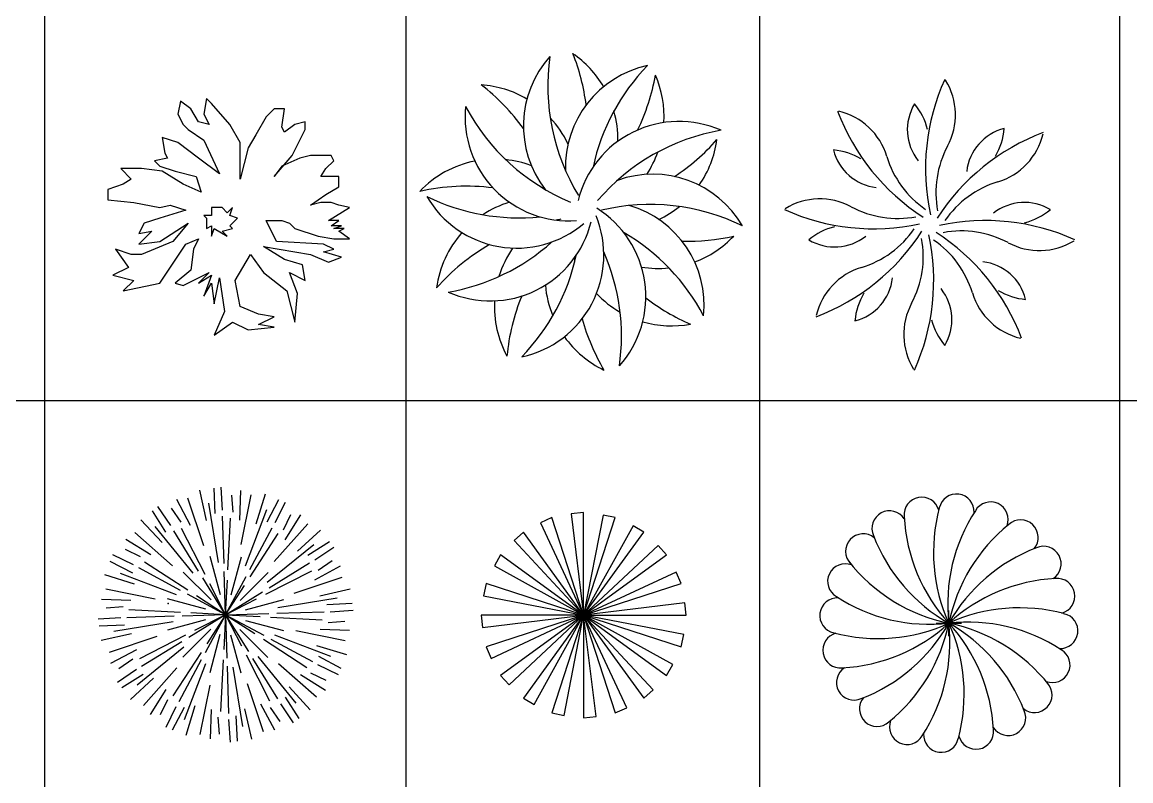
# Model space of a CAD drawing. Header units: millimetres. Extents: x -4017 to 59953, y -688 to 66564.
# Drawn here: x 5757 to 12246, y 16596 to 21034 of the extents above; entities that cross this region are included whole.
import ezdxf

# ---------------------------------------------------------------- set-up
doc = ezdxf.new("R2010")
doc.units = ezdxf.units.MM
doc.layers.add('www.cad-blocks.net', color=7, linetype='Continuous')

# ---------------------------------------------------------------- blocks, each defined once
blk = doc.blocks.new('A$C516926BB')
for p, q in [((8.3458, 38.5194), (8.3458, 0)), ((10.4622, 38.5194), (10.4622, 0)), ((12.5317, 38.5194), (12.5317, 0)), ((14.6381, 38.5194), (14.6381, 0)), ((0, 9.4442), (62.4121, 9.4442))]:
    blk.add_line(p, q)
blk = doc.blocks.new('A$C3B3E676E')
at = {"linetype": 'Continuous'}
for p, q in [((0.4258, 1.3686), (0.4106, 1.2925)), ((0.4866, 1.323), (0.4258, 1.3686)), ((0.5778, 1.3838), (0.5626, 1.2925)), ((0.6083, 1.3534), (0.5778, 1.3838)), ((0.5322, 1.2469), (0.4866, 1.323)), ((0.7147, 1.2317), (0.6083, 1.3534)), ((0.9732, 1.323), (0.9276, 1.2773)), ((1.034, 1.323), (0.9732, 1.323)), ((1.0188, 1.2165), (1.034, 1.323)), ((0.4106, 1.2925), (0.441, 1.2317)), ((0.5931, 1.2317), (0.5322, 1.2469)), ((0.5626, 1.2925), (0.5931, 1.2317)), ((0.9276, 1.2773), (0.8668, 1.1709)), ((1.1557, 1.2469), (1.0949, 1.2317)), ((1.1557, 1.2013), (1.1557, 1.2469)), ((0.441, 1.2317), (0.4714, 1.2013)), ((0.4714, 1.2013), (0.5626, 1.1405)), ((0.7755, 1.1253), (0.7147, 1.2317)), ((0.8668, 1.1709), (0.8211, 1.0949)), ((1.034, 1.1861), (1.0188, 1.2165)), ((1.0949, 1.2317), (1.034, 1.1861)), ((1.0797, 1.0492), (1.1557, 1.2013)), ((0.3193, 1.1557), (0.3345, 1.0644)), ((0.4106, 1.1253), (0.3193, 1.1557)), ((0.5322, 1.034), (0.4106, 1.1253)), ((0.5626, 1.1405), (0.6539, 0.9428)), ((0.7755, 0.9884), (0.7755, 1.1253)), ((0.3345, 1.0644), (0.3497, 1.034)), ((0.8211, 1.0949), (0.7755, 0.9124)), ((0.9732, 0.9276), (1.0797, 1.0492)), ((1.1861, 1.0492), (1.1253, 1.034)), ((1.3078, 1.0492), (1.1861, 1.0492)), ((1.323, 1.0188), (1.3078, 1.0492)), ((0.3497, 1.034), (0.2737, 1.0188)), ((0.2737, 1.0188), (0.3041, 0.9884)), ((0.3041, 0.9884), (0.3954, 0.958)), ((0.6539, 0.9428), (0.5322, 1.034)), ((0.7755, 0.9124), (0.7755, 0.9884)), ((1.0188, 0.9884), (0.9732, 0.9276)), ((1.1253, 1.034), (1.0188, 0.9884)), ((1.2773, 0.9732), (1.323, 1.0188)), ((0.076, 0.9732), (0.1369, 0.9124)), ((0.1977, 0.9732), (0.076, 0.9732)), ((0.1369, 0.9124), (0.0912, 0.882)), ((0.3193, 0.958), (0.1977, 0.9732)), ((0.441, 0.882), (0.3193, 0.958)), ((0.3954, 0.958), (0.517, 0.9276)), ((0.517, 0.9276), (0.5474, 0.8364)), ((1.2469, 0.9276), (1.2773, 0.9732)), ((1.3382, 0.9276), (1.2469, 0.9276)), ((1.3534, 0.9276), (1.3382, 0.9276)), ((1.3534, 0.8668), (1.3534, 0.9276)), ((0.0912, 0.882), (0, 0.8516)), ((0, 0.8516), (0, 0.7907)), ((0.5474, 0.8364), (0.441, 0.882)), ((1.2773, 0.8211), (1.3534, 0.8668)), ((0, 0.7907), (0.1521, 0.7755)), ((1.1861, 0.7603), (1.2773, 0.8211)), ((0.1521, 0.7755), (0.3041, 0.7451)), ((0.3041, 0.7451), (0.365, 0.7603)), ((0.4562, 0.7299), (0.3041, 0.6843)), ((0.365, 0.7603), (0.4562, 0.7299)), ((0.6083, 0.7451), (0.6083, 0.6995)), ((0.6691, 0.7451), (0.6083, 0.7451)), ((0.6995, 0.7147), (0.6691, 0.7451)), ((0.7299, 0.7451), (0.6995, 0.7147)), ((0.7147, 0.6995), (0.7299, 0.7451)), ((1.2469, 0.7755), (1.1861, 0.7603)), ((1.3078, 0.7755), (1.2469, 0.7755)), ((1.2925, 0.6691), (1.4142, 0.7451)), ((1.3534, 0.7603), (1.3078, 0.7755)), ((1.4142, 0.7451), (1.3534, 0.7603)), ((0.2129, 0.6539), (0.1825, 0.593)), ((0.3041, 0.6843), (0.2129, 0.6539)), ((0.3041, 0.5474), (0.4714, 0.6539)), ((0.4714, 0.6539), (0.3802, 0.5474)), ((0.5626, 0.6995), (0.5778, 0.6843)), ((0.6083, 0.6995), (0.5626, 0.6995)), ((0.5778, 0.6843), (0.5778, 0.6235)), ((0.7603, 0.6843), (0.7147, 0.6995)), ((0.7147, 0.6387), (0.7603, 0.6843)), ((0.9884, 0.5474), (0.9276, 0.6691)), ((0.9276, 0.6691), (1.0188, 0.6691)), ((1.0188, 0.6691), (1.0644, 0.6539)), ((1.0644, 0.6539), (1.0949, 0.6235)), ((1.3534, 0.6691), (1.2925, 0.6691)), ((1.3078, 0.6387), (1.3534, 0.6691)), ((0.2585, 0.6083), (0.1825, 0.5322)), ((0.1825, 0.593), (0.2585, 0.6083)), ((0.5778, 0.6235), (0.6083, 0.6387)), ((0.6083, 0.6387), (0.6083, 0.5778)), ((0.6083, 0.5778), (0.6235, 0.6235)), ((0.6235, 0.6235), (0.6995, 0.5778)), ((0.6691, 0.6083), (0.7299, 0.6235)), ((0.6995, 0.5778), (0.6691, 0.6083)), ((0.7299, 0.6235), (0.7147, 0.6387)), ((1.0949, 0.6235), (1.2317, 0.5778)), ((1.3686, 0.6387), (1.3078, 0.6387)), ((1.323, 0.6235), (1.3686, 0.6387)), ((1.3838, 0.6235), (1.323, 0.6235)), ((1.3534, 0.6083), (1.3838, 0.6235)), ((1.4142, 0.5626), (1.3534, 0.6083)), ((0.1825, 0.5322), (0.3041, 0.5474)), ((0.3802, 0.5474), (0.1977, 0.4714)), ((0.3041, 0.3041), (0.4562, 0.5322)), ((0.4562, 0.5322), (0.5322, 0.5626)), ((0.5322, 0.5626), (0.5018, 0.5018)), ((1.2621, 0.5322), (0.9884, 0.5474)), ((1.2317, 0.5778), (1.323, 0.5626)), ((1.323, 0.5018), (1.2621, 0.5322)), ((1.323, 0.5626), (1.4142, 0.5626)), ((0.0456, 0.5018), (0.1217, 0.3954)), ((0.1369, 0.4714), (0.0456, 0.5018)), ((0.1977, 0.4714), (0.1369, 0.4714)), ((0.5018, 0.5018), (0.4866, 0.3802)), ((0.7451, 0.3193), (0.8364, 0.4714)), ((0.8364, 0.4714), (0.9124, 0.365)), ((0.9124, 0.517), (1.1861, 0.4714)), ((1.034, 0.441), (0.9124, 0.517)), ((1.1861, 0.4714), (1.2925, 0.4258)), ((1.2621, 0.4866), (1.323, 0.5018)), ((1.3686, 0.4562), (1.2621, 0.4866)), ((1.2925, 0.4258), (1.3686, 0.4562)), ((0.1217, 0.3954), (0.0304, 0.3497)), ((1.1405, 0.4106), (1.034, 0.441)), ((1.1557, 0.3193), (1.1405, 0.4106)), ((0.0304, 0.3497), (0.1521, 0.3193)), ((0.4866, 0.3802), (0.3954, 0.3041)), ((0.441, 0.2889), (0.5931, 0.365)), ((0.5931, 0.365), (0.5322, 0.3041)), ((0.5322, 0.3041), (0.6083, 0.3497)), ((0.6083, 0.3497), (0.5626, 0.2281)), ((0.6235, 0.1825), (0.6539, 0.3345)), ((0.6539, 0.3345), (0.6843, 0.1369)), ((0.9124, 0.365), (1.0492, 0.2585)), ((1.0644, 0.365), (1.1557, 0.3193)), ((1.1101, 0.2433), (1.0644, 0.365)), ((0.1521, 0.3193), (0.0912, 0.2585)), ((0.0912, 0.2585), (0.3041, 0.3041)), ((0.3954, 0.3041), (0.441, 0.2889)), ((0.5626, 0.2281), (0.6083, 0.3041)), ((0.6083, 0.3041), (0.6235, 0.1825)), ((0.7755, 0.1673), (0.7451, 0.3193)), ((1.0492, 0.2585), (1.0949, 0.076)), ((1.0949, 0.076), (1.1101, 0.2433)), ((0.6843, 0.1369), (0.6235, 0)), ((0.882, 0.1217), (0.7755, 0.1673)), ((0.6235, 0), (0.7299, 0.076)), ((0.7299, 0.076), (0.8211, 0.0304)), ((0.9732, 0.1064), (0.882, 0.1217)), ((0.882, 0.0608), (0.9732, 0.1064)), ((0.8211, 0.0304), (0.9732, 0.0456)), ((0.9732, 0.0456), (0.882, 0.0608))]:
    blk.add_line(p, q, dxfattribs=at)
blk = doc.blocks.new('A$C4DA82B62')
at = {"linetype": 'Continuous'}
for centre, radius, start, end in [((1.2141, 1.4291), 0.6077, 138.11338, 217.86796), ((1.9723, 1.6602), 1.2232, 171.79184, 211.5203), ((-0.2396, 1.3966), 1.2232, 7.27129, 21.79954), ((0.5517, 1.3501), 0.6077, 30.42115, 55.47799), ((1.4603, 1.1871), 0.6077, 102.11338, 181.86796), ((2.2095, 0.9285), 1.2232, 135.79184, 167.76352), ((0.1751, 1.9392), 1.2232, 334.05945, 349.90228), ((0.8224, 1.4816), 0.6077, 356.83354, 23.58073), ((-0.3854, 0.6976), 1.2232, 35.80697, 52.51133), ((0.3187, 1.0617), 0.6077, 59.52704, 86.18979), ((0.8728, 1.4801), 0.6077, 174.11338, 274.25535), ((1.3503, 2.1128), 1.2232, 207.79184, 247.5203), ((0.5517, 1.3501), 0.6077, 358.85522, 15.80589), ((0.3187, 1.0617), 0.6077, 25.38138, 43.00883), ((1.5172, 0.8467), 0.6077, 66.11338, 166.25535), ((1.9713, 0.1971), 1.2232, 99.79184, 139.5203), ((0.8195, 2.1549), 1.2232, 303.26028, 318.74354), ((1.1366, 1.4285), 0.6077, 325.15299, 352.422), ((0.8224, 1.4816), 0.6077, 326.31842, 340.16829), ((0.4403, 0.6263), 0.6077, 101.18846, 136.422), ((0.4403, 0.6263), 0.6077, 69.50818, 84.09461), ((1.3632, 0.5378), 0.6077, 30.11338, 109.86796), ((0.2698, -0.1478), 1.2232, 82.52512, 102.74354), ((0.5811, 2.1133), 1.2232, 243.79184, 275.76352), ((0.5666, 1.3208), 0.6077, 210.11338, 310.25535), ((0.7009, 0.4), 0.6077, 106.82984, 123.16845), ((0.7157, 0.4296), 0.6077, 318.11338, 58.25535), ((1.3487, -0.2547), 1.2232, 63.79184, 103.5203), ((1.057, 0.3785), 0.6077, 354.11338, 73.86796), ((1.1366, 1.4285), 0.6077, 295.63234, 309.05138), ((0.4126, 1.0119), 0.6077, 246.11338, 346.25535), ((0.4695, 0.6715), 0.6077, 282.11338, 22.25535), ((1.018, -0.3264), 1.2232, 99.01508, 100.33194), ((0.7009, 0.4), 0.6077, 138.34489, 172.422), ((0.5795, -0.2541), 1.2232, 27.79184, 59.76352), ((1.5677, 1.9763), 1.2232, 268.47667, 282.74354), ((1.3973, 1.2022), 0.6077, 290.39887, 316.422), ((1.018, -0.3264), 1.2232, 119.89474, 138.74354), ((-0.0415, 1.6616), 1.2232, 279.79184, 311.76352), ((1.0448, 0.3702), 0.6077, 145.60756, 163.0344), ((-0.2798, 0.9302), 1.2232, 315.79184, 347.76352), ((2.1294, 0.6253), 1.2232, 178.77185, 179.73969), ((-0.0425, 0.1984), 1.2232, 351.79184, 23.76352), ((1.3973, 1.2022), 0.6077, 260.62411, 275.68663), ((1.3405, 0.5482), 0.6077, 184.85744, 202.3775), ((1.0448, 0.3702), 0.6077, 176.74503, 208.422), ((1.7283, -0.0311), 1.2232, 157.71743, 174.74354), ((1.4751, 0.866), 0.6077, 223.52199, 240.13819), ((2.068, 1.3921), 1.2232, 232.49564, 246.74354), ((2.1294, 0.6253), 1.2232, 195.43231, 210.74354), ((1.4751, 0.866), 0.6077, 253.77515, 280.422), ((1.3405, 0.5482), 0.6077, 215.57796, 244.422)]:
    blk.add_arc(centre, radius, start, end, dxfattribs=at)
blk = doc.blocks.new('A$C0E310E2A')
at = {"linetype": 'Continuous'}
for centre, radius, start, end in [((2.0939, 1.1784), 1.2676, 155.67427, 192.28255), ((0.6151, 1.4925), 0.3864, 331.76457, 31.70684), ((1.4977, 1.9617), 1.2676, 200.67427, 237.28255), ((0.2299, 1.1381), 0.3864, 16.76457, 76.70684), ((1.0109, 1.4063), 0.2911, 148.83699, 218.63827), ((0.4762, 1.3162), 0.3735, 14.00754, 40.13663), ((1.9617, 0.203), 1.2676, 110.67427, 147.28255), ((1.357, 1.1299), 0.2911, 103.83699, 173.63827), ((0.9152, 1.4442), 0.3735, 329.00754, 355.13663), ((1.1381, 1.4707), 0.3864, 286.76457, 346.70684), ((1.4626, 1.0374), 0.5756, 151.76457, 190.70517), ((0.2564, 0.9152), 0.3735, 59.00754, 85.13663), ((0.5707, 1.357), 0.2911, 193.83699, 263.63827), ((1.151, 1.4156), 0.5756, 196.76457, 235.70517), ((1.4156, 0.5496), 0.5756, 106.76457, 145.70517), ((0.2081, 0.6151), 0.3864, 61.76457, 121.70684), ((1.4063, 0.6897), 0.2911, 58.83699, 128.63827), ((0.5222, 2.0939), 1.2676, 245.67427, 282.28255), ((0.6632, 1.4626), 0.5756, 241.76457, 280.70517), ((1.3162, 1.2244), 0.3735, 284.00754, 310.13663), ((1.1784, -0.3933), 1.2676, 65.67427, 102.28255), ((0.3844, 0.4762), 0.3735, 104.00754, 130.13663), ((0.2943, 1.0109), 0.2911, 238.83699, 308.63827), ((-0.2611, 1.4977), 1.2676, 290.67427, 327.28255), ((0.285, 1.151), 0.5756, 286.76457, 325.70517), ((-0.3933, 0.5222), 1.2676, 335.67427, 12.28255), ((0.203, -0.2611), 1.2676, 20.67427, 57.28255), ((1.0374, 0.238), 0.5756, 61.76457, 100.70517), ((0.238, 0.6632), 0.5756, 331.76457, 10.70517), ((0.5496, 0.285), 0.5756, 16.76457, 55.70517), ((1.4925, 1.0855), 0.3864, 241.76457, 301.70684), ((0.5625, 0.2299), 0.3864, 106.76457, 166.70684), ((1.1299, 0.3436), 0.2911, 13.83699, 83.63827), ((0.3436, 0.5707), 0.2911, 283.83699, 353.63827), ((0.6897, 0.2943), 0.2911, 328.83699, 38.63827), ((1.4442, 0.7854), 0.3735, 239.00754, 265.13663), ((0.7854, 0.2564), 0.3735, 149.00754, 175.13663), ((1.0855, 0.2081), 0.3864, 151.76457, 211.70684), ((1.4707, 0.5625), 0.3864, 196.76457, 256.70684), ((1.2244, 0.3844), 0.3735, 194.00754, 220.13663)]:
    blk.add_arc(centre, radius, start, end, dxfattribs=at)
blk = doc.blocks.new('A$C74236EF3')
for p, q in [((0.7292, 1.3586), (0.7199, 1.4927)), ((0.6199, 1.1488), (0.5262, 1.4285)), ((0.6355, 1.2974), (0.5949, 1.4752)), ((0.6855, 1.3382), (0.6792, 1.4869)), ((0.7918, 1.3464), (0.7839, 1.4451)), ((0.8302, 1.3006), (0.8357, 1.4725)), ((0.8381, 1.1581), (0.8968, 1.4472)), ((0.9259, 1.279), (0.9797, 1.4533)), ((0.4253, 1.268), (0.3502, 1.3794)), ((0.4857, 1.2887), (0.4295, 1.3703)), ((0.5418, 1.2683), (0.4606, 1.4198)), ((0.7042, 1.0526), (0.648, 1.3994)), ((0.9896, 1.2894), (1.0585, 1.4212)), ((1.0376, 1.2852), (1.0966, 1.4059)), ((0.3748, 1.1682), (0.2508, 1.3019)), ((0.3977, 1.2285), (0.318, 1.3541)), ((0.7374, 1.0466), (0.7292, 1.3237)), ((0.7599, 1.0097), (0.7755, 1.312)), ((0.863, 1.0327), (0.9878, 1.3611)), ((1.0857, 1.2433), (1.1283, 1.3327)), ((1.0961, 1.1844), (1.1868, 1.3305)), ((0.5567, 0.9905), (0.3347, 1.2628)), ((0.5885, 1.0019), (0.4428, 1.2377)), ((0.6264, 0.9812), (0.4887, 1.2508)), ((0.8887, 1.0108), (1.0201, 1.2549)), ((1.0317, 1.0571), (1.2271, 1.2781)), ((1.1682, 1.1179), (1.3019, 1.2419)), ((0.3083, 1.0961), (0.1622, 1.1868)), ((0.4356, 1.0317), (0.2146, 1.2271)), ((0.8898, 0.9676), (1.0544, 1.2217)), ((1.2285, 1.095), (1.3541, 1.1747)), ((0.2494, 1.0857), (0.16, 1.1283)), ((0.9905, 0.936), (1.2628, 1.158)), ((1.268, 1.0674), (1.3794, 1.1424)), ((0.2033, 0.9896), (0.0715, 1.0585)), ((0.2075, 1.0376), (0.0867, 1.0966)), ((0.525, 0.8898), (0.271, 1.0544)), ((0.7167, 0.8632), (0.6568, 1.0866)), ((0.7791, 0.8624), (0.839, 1.0858)), ((1.0019, 0.9042), (1.2377, 1.0499)), ((1.2887, 1.007), (1.3703, 1.0632)), ((0.2137, 0.9259), (0.0394, 0.9797)), ((0.46, 0.863), (0.1316, 0.9878)), ((0.4818, 0.8887), (0.2378, 1.0201)), ((0.6622, 0.8327), (0.4987, 0.9963)), ((0.7463, 0.7463), (0.7388, 1)), ((0.8327, 0.8304), (0.9963, 0.994)), ((0.9812, 0.8663), (1.2508, 1.0039)), ((1.2683, 0.9508), (1.4198, 1.032)), ((0.7463, 0.7463), (0.613, 0.9622)), ((0.7463, 0.7463), (0.6539, 0.9274)), ((0.7463, 0.7463), (0.8666, 0.9697)), ((0.7463, 0.7463), (0.7568, 0.9494)), ((0.7463, 0.7463), (0.8569, 0.9169)), ((1.1488, 0.8728), (1.4285, 0.9665)), ((0.3346, 0.8381), (0.0455, 0.8968)), ((0.7463, 0.7463), (0.5229, 0.8666)), ((0.7463, 0.7463), (0.5757, 0.8569)), ((0.7463, 0.7463), (0.9622, 0.8797)), ((1.0526, 0.7884), (1.3994, 0.8446)), ((1.2974, 0.8572), (1.4752, 0.8977)), ((0.1921, 0.8302), (0.0202, 0.8357)), ((0.1463, 0.7918), (0.0476, 0.7839)), ((0.6303, 0.7791), (0.4069, 0.839)), ((0.7463, 0.7463), (0.9274, 0.8388)), ((0.8632, 0.776), (1.0866, 0.8358)), ((1.3382, 0.8072), (1.4869, 0.8135)), ((0.134, 0.7292), (0, 0.7199)), ((0.4461, 0.7374), (0.169, 0.7292)), ((0.483, 0.7599), (0.1806, 0.7755)), ((0.6295, 0.7167), (0.406, 0.6568)), ((0.7463, 0.7463), (0.4927, 0.7388)), ((0.7463, 0.7463), (0.5305, 0.613)), ((0.7463, 0.7463), (0.5433, 0.7568)), ((0.7463, 0.7463), (0.5653, 0.6539)), ((0.7463, 0.7463), (0.6261, 0.5229)), ((0.7463, 0.7463), (0.6358, 0.5757)), ((0.7463, 0.7463), (0.7359, 0.5433)), ((0.7463, 0.7463), (1, 0.7539)), ((0.7463, 0.7463), (0.9169, 0.6358)), ((0.7463, 0.7463), (0.9697, 0.6261)), ((0.7463, 0.7463), (0.9494, 0.7359)), ((0.7463, 0.7463), (0.7539, 0.4927)), ((0.7463, 0.7463), (0.8797, 0.5305)), ((0.7463, 0.7463), (0.8388, 0.5653)), ((1.0097, 0.7328), (1.312, 0.7172)), ((1.0466, 0.7553), (1.3237, 0.7635)), ((1.3586, 0.7635), (1.4927, 0.7728)), ((0.1544, 0.6855), (0.0058, 0.6792)), ((0.44, 0.7042), (0.0932, 0.6481)), ((0.6599, 0.6622), (0.4964, 0.4987)), ((0.8304, 0.6599), (0.994, 0.4964)), ((0.8624, 0.7136), (1.0858, 0.6537)), ((1.1581, 0.6546), (1.4472, 0.5959)), ((1.3006, 0.6625), (1.4724, 0.657)), ((1.3464, 0.7009), (1.4451, 0.7088)), ((0.1952, 0.6355), (0.0175, 0.5949)), ((0.3439, 0.6199), (0.0641, 0.5262)), ((0.5115, 0.6264), (0.2419, 0.4887)), ((0.4908, 0.5885), (0.2549, 0.4428)), ((0.7136, 0.6303), (0.6537, 0.4069)), ((0.776, 0.6295), (0.8358, 0.406)), ((0.9676, 0.6029), (1.2217, 0.4382)), ((1.0108, 0.6039), (1.2549, 0.4725)), ((1.0327, 0.6297), (1.3611, 0.5049)), ((0.2244, 0.5418), (0.0728, 0.4606)), ((0.5021, 0.5567), (0.2299, 0.3347)), ((0.6029, 0.525), (0.4382, 0.271)), ((1.279, 0.5668), (1.4533, 0.513)), ((0.204, 0.4857), (0.1224, 0.4295)), ((0.6039, 0.4818), (0.4725, 0.2378)), ((0.6296, 0.46), (0.5049, 0.1316)), ((0.7328, 0.483), (0.7172, 0.1806)), ((0.8663, 0.5115), (1.0039, 0.2419)), ((0.9042, 0.4908), (1.0499, 0.2549)), ((0.9359, 0.5021), (1.158, 0.2299)), ((1.0571, 0.461), (1.2781, 0.2656)), ((1.2852, 0.4551), (1.4059, 0.3961)), ((1.2894, 0.5031), (1.4212, 0.4342)), ((0.2247, 0.4253), (0.1132, 0.3502)), ((0.2642, 0.3977), (0.1386, 0.318)), ((0.461, 0.4356), (0.2656, 0.2146)), ((0.7553, 0.4461), (0.7635, 0.169)), ((0.7884, 0.44), (0.8446, 0.0932)), ((1.1844, 0.3966), (1.3305, 0.3059)), ((1.2433, 0.407), (1.3327, 0.3644)), ((0.3245, 0.3748), (0.1908, 0.2508)), ((0.6546, 0.3346), (0.5959, 0.0455)), ((0.8728, 0.3439), (0.9665, 0.0641)), ((1.1179, 0.3245), (1.2419, 0.1908)), ((0.3966, 0.3083), (0.3059, 0.1622)), ((1.095, 0.2642), (1.1747, 0.1386)), ((0.407, 0.2494), (0.3644, 0.16)), ((0.4551, 0.2075), (0.3961, 0.0867)), ((0.5031, 0.2033), (0.4342, 0.0715)), ((0.5668, 0.2137), (0.513, 0.0394)), ((0.8572, 0.1952), (0.8977, 0.0175)), ((0.9508, 0.2244), (1.032, 0.0728)), ((1.007, 0.204), (1.0632, 0.1224)), ((1.0674, 0.2247), (1.1424, 0.1132)), ((0.6625, 0.1921), (0.657, 0.0202)), ((0.7009, 0.1463), (0.7088, 0.0476)), ((0.7635, 0.134), (0.7728, 0)), ((0.8072, 0.1544), (0.8135, 0.0058))]:
    blk.add_line(p, q)
blk.add_point((0.4105, 0.8122))
blk = doc.blocks.new('A$C346B724D')
for p, q in [((0.4146, 1.1706), (0.3475, 1.141)), ((0.6, 1.2), (0.5271, 1.1925)), ((0.5271, 1.1925), (0.6, 0.6)), ((0.7137, 1.1861), (0.6, 0.6)), ((0.7854, 1.1706), (0.7137, 1.1861)), ((0.3475, 1.141), (0.6, 0.6)), ((0.8893, 1.1223), (0.6, 0.6)), ((0.9527, 1.0854), (0.8893, 1.1223)), ((0.2473, 1.0854), (0.1927, 1.0365)), ((0.1927, 1.0365), (0.6, 0.6)), ((1.0365, 1.0073), (0.6, 0.6)), ((1.0854, 0.9527), (1.0365, 1.0073)), ((0.1146, 0.9527), (0.0777, 0.8893)), ((0.0777, 0.8893), (0.6, 0.6)), ((1.141, 0.8525), (0.6, 0.6)), ((1.1706, 0.7854), (1.141, 0.8525)), ((0.0294, 0.7854), (0.0139, 0.7137)), ((0.0139, 0.7137), (0.6, 0.6)), ((1.1925, 0.6729), (0.6, 0.6)), ((1.2, 0.6), (1.1925, 0.6729)), ((0, 0.6), (0.0075, 0.5271)), ((0.0075, 0.5271), (0.6, 0.6)), ((0.059, 0.3475), (0.6, 0.6)), ((0.1635, 0.1927), (0.6, 0.6)), ((0.3107, 0.0777), (0.6, 0.6)), ((0.4863, 0.0139), (0.6, 0.6)), ((1.1861, 0.4863), (0.6, 0.6)), ((1.1223, 0.3107), (0.6, 0.6)), ((1.0073, 0.1635), (0.6, 0.6)), ((0.6729, 0.0075), (0.6, 0.6)), ((0.8525, 0.059), (0.6, 0.6)), ((1.1706, 0.4146), (1.1861, 0.4863)), ((0.0294, 0.4146), (0.059, 0.3475)), ((1.0854, 0.2473), (1.1223, 0.3107)), ((0.1146, 0.2473), (0.1635, 0.1927)), ((0.9527, 0.1146), (1.0073, 0.1635)), ((0.2473, 0.1146), (0.3107, 0.0777)), ((0.4146, 0.0294), (0.4863, 0.0139)), ((0.6, 0), (0.6729, 0.0075)), ((0.7854, 0.0294), (0.8525, 0.059))]:
    blk.add_line(p, q)
at = {"linetype": 'Continuous'}
for q in [(0.4146, 1.1706), (0.6, 1.2), (0.7854, 1.1706), (0.2473, 1.0854), (0.9527, 1.0854), (0.1146, 0.9527), (1.0854, 0.9527), (0.0294, 0.7854), (1.1706, 0.7854), (0, 0.6), (0.0294, 0.4146), (0.1146, 0.2473), (0.2473, 0.1146), (0.4146, 0.0294), (0.7854, 0.0294), (0.9527, 0.1146), (1.0854, 0.2473), (1.1706, 0.4146), (1.2, 0.6), (0.6, 0)]:
    blk.add_line((0.6, 0.6), q, dxfattribs=at)
blk = doc.blocks.new('A$C327D5408')
at = {"linetype": 'Continuous'}
for p, q in [((0.7545, 0.6795), (0.7545, 0.8295)), ((0.6795, 0.7545), (0.8295, 0.7545))]:
    blk.add_line(p, q, dxfattribs=at)
for centre, radius, start, end in [((0.7996, 1.4069), 0.103, 356.82016, 167.94626), ((0.5958, 1.3889), 0.103, 14.82088, 185.9447), ((1.6683, 1.1692), 1.0035, 165.03259, 204.41252), ((0.999, 1.361), 0.103, 338.82115, 149.94521), ((0.4075, 1.3088), 0.103, 32.8162, 203.94664), ((1.4954, 1.4313), 1.0035, 183.03259, 222.41252), ((1.7517, 0.8666), 1.0035, 147.03259, 186.41252), ((1.7375, 0.553), 1.0035, 129.03259, 168.41252), ((1.1745, 1.2558), 0.103, 320.82023, 131.94505), ((0.2532, 1.1745), 0.103, 50.81777, 224.21625), ((1.25, 1.6271), 1.0035, 201.03259, 240.41252), ((1.6271, 0.259), 1.0035, 111.03259, 150.41252), ((1.3088, 1.1015), 0.103, 302.81931, 113.94501), ((0.9552, 1.7352), 1.001, 218.04558, 258.43677), ((0.148, 0.999), 0.103, 68.82005, 239.94522), ((1.4313, 0.0136), 1.0035, 93.03259, 132.41252), ((1.3889, 0.9132), 0.103, 284.82363, 95.9451), ((0.6424, 1.7517), 1.0035, 237.03259, 276.41252), ((0.1021, 0.7996), 0.103, 86.82016, 257.94537), ((1.1692, -0.1592), 1.0035, 75.03259, 114.41252), ((1.4069, 0.7094), 0.103, 266.82016, 77.94537), ((0.3398, 1.6683), 1.0035, 255.03259, 294.41252), ((0.0777, 1.4954), 1.0035, 273.03259, 312.41252), ((-0.1181, 1.25), 1.0035, 291.03259, 330.41252), ((-0.2285, 0.9561), 1.0035, 309.03259, 348.41252), ((-0.2427, 0.6424), 1.0035, 327.03259, 6.41252), ((0.8666, -0.2427), 1.0035, 57.0325, 96.41252), ((-0.1592, 0.3398), 1.0035, 345.03259, 24.41252), ((0.0136, 0.0777), 1.0035, 3.03259, 42.41252), ((0.259, -0.1181), 1.0035, 21.03259, 60.41252), ((0.553, -0.2285), 1.0035, 38.36527, 78.41252), ((0.1201, 0.5958), 0.103, 104.81879, 275.94574), ((1.361, 0.51), 0.103, 248.817, 59.94601), ((0.2002, 0.4075), 0.103, 122.81931, 293.94504), ((1.2558, 0.3346), 0.103, 230.81959, 41.95671), ((0.3346, 0.2532), 0.103, 140.81863, 311.94531), ((1.1015, 0.2002), 0.103, 212.82091, 23.94343), ((0.51, 0.148), 0.103, 158.82115, 329.94519), ((0.9132, 0.1201), 0.103, 194.82004, 5.94614), ((0.7094, 0.1021), 0.103, 176.82016, 347.94446)]:
    blk.add_arc(centre, radius, start, end, dxfattribs=at)

msp = doc.modelspace()

# ---------------------------------------------------------------- block references
at = {"xscale": 1000, "yscale": 1000, "zscale": 1000}
for name, p in [('A$C4DA82B62', (8084.4, 18998.7)), ('A$C0E310E2A', (10218.2, 18998.7)), ('A$C3B3E676E', (6257.9, 19203.6)), ('A$C74236EF3', (6201.2, 16820.7)), ('A$C327D5408', (10426.5, 16763.2)), ('A$C346B724D', (8443.2, 16964.4))]:
    msp.add_blockref(name, p, dxfattribs=at)
at = {"layer": 'www.cad-blocks.net', "color": 155, "true_color": 0x546d8e, "xscale": 1000, "yscale": 1000, "zscale": 1000}
msp.add_blockref('A$C516926BB', (-2458.7, 9375.6), dxfattribs=at)

doc.saveas('drawing.dxf')
